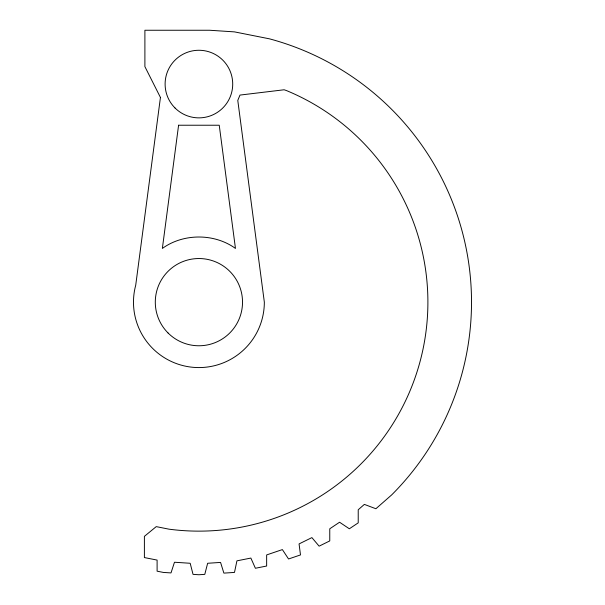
<?xml version="1.0" encoding="UTF-8"?>
<svg xmlns="http://www.w3.org/2000/svg" width="605" height="605" viewBox="0 0 605 605"><rect width="100%" height="100%" fill="white"/><g stroke="black" fill="none" stroke-linecap="round" stroke-linejoin="round"><path stroke-width="0.91" d="M160.438 97.458L135.717 285.22A65.423 65.423 0 0 0 190.371 367.016A65.423 65.423 0 0 0 264.34 302.152L237.78 100.415L239.988 95.076L284.131 89.774L286.543 90.599A228.985 228.985 0 0 1 169.022 529.178L156.241 526.63L144.391 536.355L144.391 557.56L157.103 560.086L157.103 571.18L163.327 572.421L171.011 572.92L174.474 562.242L190.182 563.27L193.033 574.364L198.909 574.75L204.785 574.364L207.644 563.27L220.568 562.423L223.873 573.116L234.49 572.421L236.926 560.843L250.863 558.067L255.401 568.261L266.646 566.023L266.646 554.929L282.376 549.59L288.547 558.982L300.496 554.929L299.059 543.925L311.885 537.603L319.122 546.164L329.763 540.915L329.763 528.785L339.571 522.228L349.342 528.785L358.221 522.856L358.221 509.765L364.354 504.396L375.887 508.745L391.669 494.905A272.598 272.598 0 0 0 269.467 38.833L234.49 31.883L209.617 30.25L144.897 30.25L144.897 66.626L160.438 97.458M178.588 125.227L162.367 248.428C183.391 233.205 214.427 233.205 235.458 248.428L219.237 125.227L178.588 125.227M168.069 332.992A43.613 43.613 0 0 0 241.04 313.435A43.613 43.613 0 0 0 187.626 260.021A43.613 43.613 0 0 0 168.069 332.992M175.011 107.97A33.804 33.804 0 0 0 231.564 92.815A33.804 33.804 0 0 0 190.167 51.417A33.804 33.804 0 0 0 175.011 107.97"/></g></svg>
